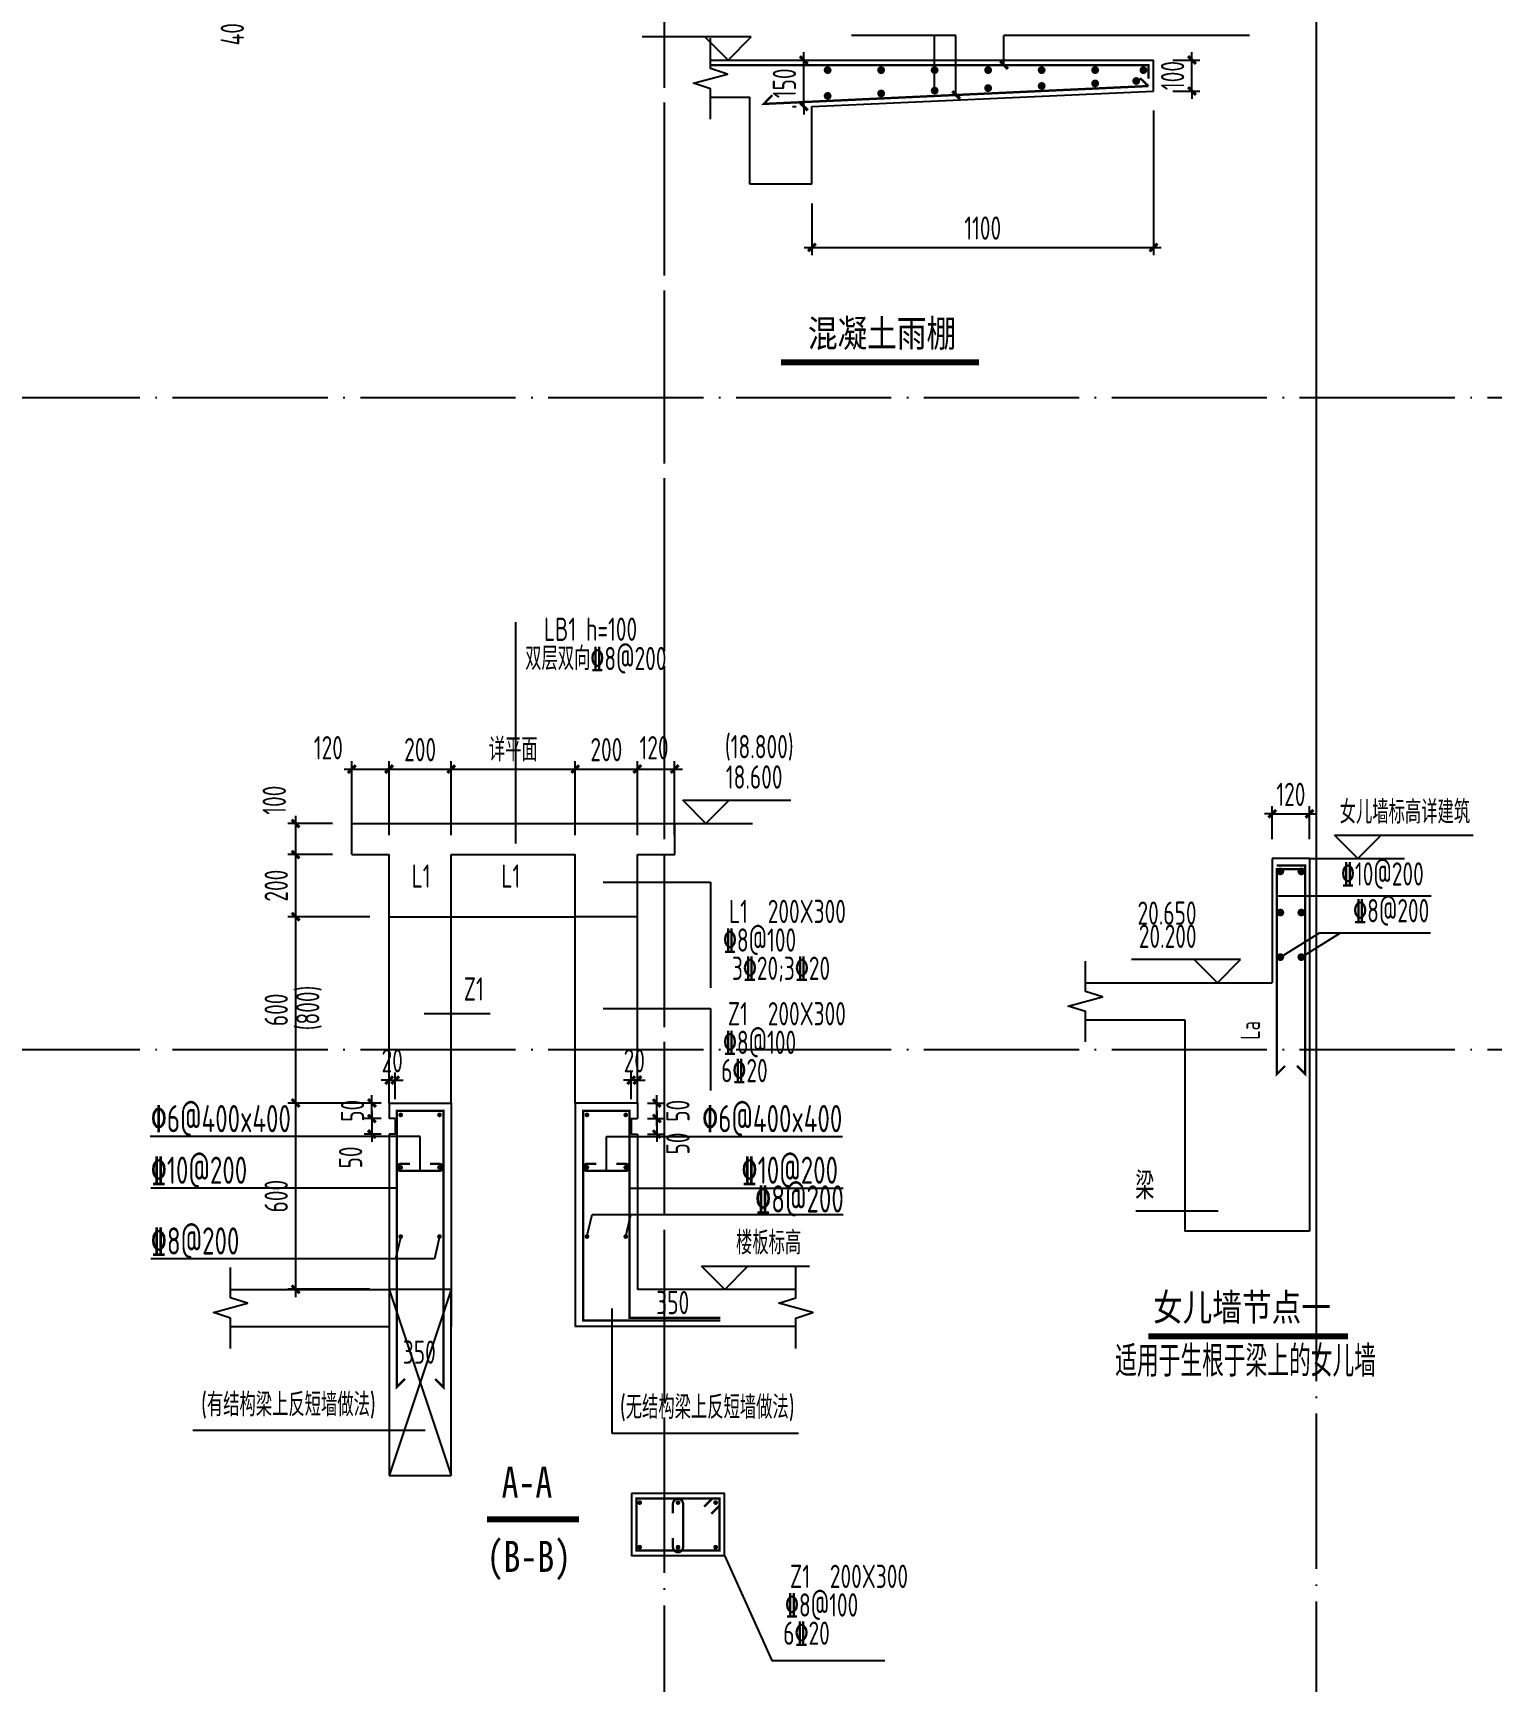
# Model space of a CAD drawing. Extents: x -765033 to 1614171, y -1073 to 729564.
# Drawn here: x 1046665 to 1065450, y 291880 to 313111 of the extents above; entities that cross this region are included whole.
import ezdxf
from ezdxf.enums import TextEntityAlignment as Align

# ---------------------------------------------------------------- set-up
doc = ezdxf.new("R2010")
doc.units = 0
doc.header["$LTSCALE"] = 1000
doc.header["$MEASUREMENT"] = 0
doc.linetypes.add('109-34 轴网$0$L1$0$$AUDIT_BAD_LTYPE1', pattern=[0])
doc.linetypes.add('DOTE', pattern=[2.42, 2, -0.2, 0.02, -0.2])
doc.layers.get('Defpoints').update_dxf_attribs({"color": 167})
for name, color, linetype in [('a-dote', 14, 'DOTE'), ('A_STR-砼柱', 51, 'Continuous'), ('DIM', 3, 'Continuous'), ('REIN', 1, 'Continuous'), ('s-dim', 3, 'Continuous'), ('s-rein', 1, 'Continuous'), ('s-text', 7, 'Continuous'), ('s-thin', 3, 'Continuous'), ('THIN', 7, 'Continuous'), ('TK', 7, 'Continuous'), ('墙柱说明', 7, 'Continuous'), ('尺寸标注-板', 3, 'Continuous'), ('楼板正筋钢筋', 1, 'Continuous'), ('楼板负筋钢筋', 1, 'Continuous'), ('砼墙', 2, 'Continuous')]:
    doc.layers.add(name, color=color, linetype=linetype)
doc.styles.add('-宋体', font='simhei.ttf', dxfattribs={"width": 0.8})
doc.styles.add('TSSD_Dimension', font='tssdeng.shx', dxfattribs={"width": 0.7, "bigfont": 'Hztxt.shx'})
doc.styles.add('TSSD_Label', font='Tssdeng.shx', dxfattribs={"width": 0.7, "bigfont": 'hztxt.shx'})
doc.styles.add('TSSD_NORM', font='tssdeng.shx', dxfattribs={"bigfont": 'hztxt.shx'})
doc.styles.add('TSSD_Rein', font='Tssdeng.shx', dxfattribs={"width": 0.7, "bigfont": 'Hztxt.shx'})
doc.dimstyles.new('TSSD_100_100', dxfattribs={"dimtxt": 300, "dimasz": 100, "dimexe": 100, "dimexo": 250, "dimgap": 100, "dimtad": 1, "dimdec": 0, "dimzin": 0, "dimdsep": 46, "dimtxsty": 'TSSD_Dimension', "dimblk": 'ARCHTICK', "dimblk1": 'ARCHTICK', "dimblk2": 'ARCHTICK', "dimcen": 0, "dimdle": 100, "dimclrt": 7, "dimadec": 0, "dimazin": 0, "dimtfac": 1, "dimtdec": 0, "dimtix": 1, "dimtmove": 2, "dimatfit": 3, "dimfxl": 1, "dimtolj": 1, "dimtzin": 0, "dimarcsym": 0})
doc.dimstyles.new('TSSD_25_100', dxfattribs={"dimtxt": 300, "dimasz": 100, "dimexe": 100, "dimexo": 250, "dimgap": 100, "dimtad": 1, "dimdec": 0, "dimlfac": 0.25, "dimzin": 0, "dimdsep": 46, "dimtxsty": 'TSSD_Dimension', "dimblk": 'ARCHTICK', "dimblk1": 'ARCHTICK', "dimblk2": 'ARCHTICK', "dimcen": 0, "dimdle": 100, "dimclrt": 7, "dimadec": 0, "dimazin": 0, "dimtfac": 1, "dimtdec": 0, "dimtix": 1, "dimtmove": 2, "dimatfit": 3, "dimfxl": 1, "dimtolj": 1, "dimtzin": 0, "dimarcsym": 0})

# ---------------------------------------------------------------- blocks, each defined once
blk = doc.blocks.new('A$C45ED3BFD')
at = {"layer": 'a-dote'}
for p, q in [((33600, 3850), (33600, 37800)), ((42000, 5200), (42000, 37800)), ((33600, -5600), (33600, 21350)), ((42000, -5550), (42000, 21400)), ((-4200, 16800), (47600, 16800)), ((-4200, 8400), (47400, 8400))]:
    blk.add_line(p, q, dxfattribs=at)
blk = doc.blocks.new('_ArchTick')
at = {"color": 0, "linetype": 'ByBlock', "const_width": 0.4}
blk.add_lwpolyline([(-0.5, -0.5), (0.5, 0.5)], dxfattribs=at)
blk = doc.blocks.new('*D1486')
at = {"layer": 'Defpoints', "color": 0, "transparency": 16777216}
for p in [(1047217, 313864), (1047217, 313464), (1048959, 313464)]:
    blk.add_point(p, dxfattribs=at)
at = {"layer": 'DIM', "color": 0, "lineweight": -2, "transparency": 16777216}
for p, q in [((1047467, 313864), (1049059, 313864)), ((1048959, 313964), (1048959, 313364)), ((1047467, 313464), (1049059, 313464))]:
    blk.add_line(p, q, dxfattribs=at)
at = {"layer": 'DIM', "color": 0, "lineweight": -2, "transparency": 16777216, "xscale": 100, "yscale": 100, "zscale": 100}
for p, rotation in [((1048959, 313864), 90.00000000000006), ((1048959, 313464), 270.0000000000001)]:
    blk.add_blockref('_ArchTick', p, dxfattribs=dict(at, rotation=rotation))
at = {"layer": 'DIM', "color": 7, "transparency": 16777216, "insert": (1049234, 313163), "char_height": 300, "attachment_point": 5, "rotation": 90, "style": 'TSSD_Dimension'}
blk.add_mtext('\\A1;400', dxfattribs=at)
blk = doc.blocks.new('*D1700')
at = {"layer": 'Defpoints', "color": 0, "transparency": 16777216}
for p in [(1051253, 303628), (1050773, 302526), (1051253, 302526)]:
    blk.add_point(p, dxfattribs=at)
at = {"layer": 's-dim', "color": 0, "lineweight": -2, "transparency": 16777216}
for p, q in [((1050673, 303628), (1051353, 303628)), ((1050773, 302776), (1050773, 303728)), ((1051253, 302776), (1051253, 303728))]:
    blk.add_line(p, q, dxfattribs=at)
at = {"layer": 's-dim', "color": 0, "lineweight": -2, "transparency": 16777216, "xscale": 100, "yscale": 100, "zscale": 100, "rotation": 180}
blk.add_blockref('_ArchTick', (1050773, 303628), dxfattribs=at)
at = {"layer": 's-dim', "color": 0, "lineweight": -2, "transparency": 16777216, "xscale": 100, "yscale": 100, "zscale": 100}
blk.add_blockref('_ArchTick', (1051253, 303628), dxfattribs=at)
at = {"layer": 's-dim', "color": 7, "transparency": 16777216, "insert": (1050471, 303903), "char_height": 300, "attachment_point": 5, "style": 'TSSD_Dimension'}
blk.add_mtext('\\A1;120', dxfattribs=at)
blk = doc.blocks.new('*D1701')
at = {"layer": 'Defpoints', "color": 0, "transparency": 16777216}
for p in [(1052053, 303628), (1051253, 302526), (1052053, 302526)]:
    blk.add_point(p, dxfattribs=at)
at = {"layer": 's-dim', "color": 0, "lineweight": -2, "transparency": 16777216}
for p, q in [((1051153, 303628), (1052153, 303628)), ((1051253, 302776), (1051253, 303728)), ((1052053, 302776), (1052053, 303728))]:
    blk.add_line(p, q, dxfattribs=at)
at = {"layer": 's-dim', "color": 0, "lineweight": -2, "transparency": 16777216, "xscale": 100, "yscale": 100, "zscale": 100, "rotation": 180}
blk.add_blockref('_ArchTick', (1051253, 303628), dxfattribs=at)
at = {"layer": 's-dim', "color": 0, "lineweight": -2, "transparency": 16777216, "xscale": 100, "yscale": 100, "zscale": 100}
blk.add_blockref('_ArchTick', (1052053, 303628), dxfattribs=at)
at = {"layer": 's-dim', "color": 7, "transparency": 16777216, "insert": (1051653, 303878), "char_height": 300, "attachment_point": 5, "style": 'TSSD_Dimension'}
blk.add_mtext('\\A1;200', dxfattribs=at)
blk = doc.blocks.new('*D1702')
at = {"layer": 'Defpoints', "color": 0, "transparency": 16777216}
for p in [(1053652, 303628), (1052053, 302526), (1053652, 302526)]:
    blk.add_point(p, dxfattribs=at)
at = {"layer": 's-dim', "color": 0, "lineweight": -2, "transparency": 16777216}
for p, q in [((1051953, 303628), (1053752, 303628)), ((1052053, 302776), (1052053, 303728)), ((1053652, 302776), (1053652, 303728))]:
    blk.add_line(p, q, dxfattribs=at)
at = {"layer": 's-dim', "color": 0, "lineweight": -2, "transparency": 16777216, "xscale": 100, "yscale": 100, "zscale": 100, "rotation": 180}
blk.add_blockref('_ArchTick', (1052053, 303628), dxfattribs=at)
at = {"layer": 's-dim', "color": 0, "lineweight": -2, "transparency": 16777216, "xscale": 100, "yscale": 100, "zscale": 100}
blk.add_blockref('_ArchTick', (1053652, 303628), dxfattribs=at)
at = {"layer": 's-dim', "color": 7, "transparency": 16777216, "insert": (1052852, 303878), "char_height": 300, "attachment_point": 5, "style": 'TSSD_Dimension'}
blk.add_mtext('\\A1;详平面', dxfattribs=at)
blk = doc.blocks.new('*D1703')
at = {"layer": 'Defpoints', "color": 0, "transparency": 16777216}
for p in [(1054452, 303628), (1053652, 302526), (1054452, 302526)]:
    blk.add_point(p, dxfattribs=at)
at = {"layer": 's-dim', "color": 0, "lineweight": -2, "transparency": 16777216}
for p, q in [((1053552, 303628), (1054552, 303628)), ((1053652, 302776), (1053652, 303728)), ((1054452, 302776), (1054452, 303728))]:
    blk.add_line(p, q, dxfattribs=at)
at = {"layer": 's-dim', "color": 0, "lineweight": -2, "transparency": 16777216, "xscale": 100, "yscale": 100, "zscale": 100, "rotation": 180}
blk.add_blockref('_ArchTick', (1053652, 303628), dxfattribs=at)
at = {"layer": 's-dim', "color": 0, "lineweight": -2, "transparency": 16777216, "xscale": 100, "yscale": 100, "zscale": 100}
blk.add_blockref('_ArchTick', (1054452, 303628), dxfattribs=at)
at = {"layer": 's-dim', "color": 7, "transparency": 16777216, "insert": (1054052, 303878), "char_height": 300, "attachment_point": 5, "style": 'TSSD_Dimension'}
blk.add_mtext('\\A1;200', dxfattribs=at)
blk = doc.blocks.new('*D1704')
at = {"layer": 'Defpoints', "color": 0, "transparency": 16777216}
for p in [(1054932, 303628), (1054452, 302526), (1054932, 302526)]:
    blk.add_point(p, dxfattribs=at)
at = {"layer": 's-dim', "color": 0, "lineweight": -2, "transparency": 16777216}
for p, q in [((1054352, 303628), (1055032, 303628)), ((1054452, 302776), (1054452, 303728)), ((1054932, 302776), (1054932, 303728))]:
    blk.add_line(p, q, dxfattribs=at)
at = {"layer": 's-dim', "color": 0, "lineweight": -2, "transparency": 16777216, "xscale": 100, "yscale": 100, "zscale": 100, "rotation": 180}
blk.add_blockref('_ArchTick', (1054452, 303628), dxfattribs=at)
at = {"layer": 's-dim', "color": 0, "lineweight": -2, "transparency": 16777216, "xscale": 100, "yscale": 100, "zscale": 100}
blk.add_blockref('_ArchTick', (1054932, 303628), dxfattribs=at)
at = {"layer": 's-dim', "color": 7, "transparency": 16777216, "insert": (1054667, 303903), "char_height": 300, "attachment_point": 5, "style": 'TSSD_Dimension'}
blk.add_mtext('\\A1;120', dxfattribs=at)
blk = doc.blocks.new('*D1705')
at = {"layer": 'Defpoints', "color": 0, "transparency": 16777216}
for p in [(1050773, 302926), (1050049, 302526), (1050773, 302526)]:
    blk.add_point(p, dxfattribs=at)
at = {"layer": 's-dim', "color": 0, "lineweight": -2, "transparency": 16777216}
for p, q in [((1050049, 303026), (1050049, 302426)), ((1050523, 302926), (1049949, 302926)), ((1050523, 302526), (1049949, 302526))]:
    blk.add_line(p, q, dxfattribs=at)
at = {"layer": 's-dim', "color": 0, "lineweight": -2, "transparency": 16777216, "xscale": 100, "yscale": 100, "zscale": 100}
for p, rotation in [((1050049, 302926), 90), ((1050049, 302526), 270)]:
    blk.add_blockref('_ArchTick', p, dxfattribs=dict(at, rotation=rotation))
at = {"layer": 's-dim', "color": 7, "transparency": 16777216, "insert": (1049774, 303227), "char_height": 300, "attachment_point": 5, "rotation": 90, "style": 'TSSD_Dimension'}
blk.add_mtext('\\A1;100', dxfattribs=at)
blk = doc.blocks.new('*D1706')
at = {"layer": 'Defpoints', "color": 0, "transparency": 16777216}
for p in [(1050773, 302526), (1050049, 301726), (1051253, 301726)]:
    blk.add_point(p, dxfattribs=at)
at = {"layer": 's-dim', "color": 0, "lineweight": -2, "transparency": 16777216}
for p, q in [((1050049, 302626), (1050049, 301626)), ((1050523, 302526), (1049949, 302526)), ((1051003, 301726), (1049949, 301726))]:
    blk.add_line(p, q, dxfattribs=at)
at = {"layer": 's-dim', "color": 0, "lineweight": -2, "transparency": 16777216, "xscale": 100, "yscale": 100, "zscale": 100}
for p, rotation in [((1050049, 302526), 90), ((1050049, 301726), 270)]:
    blk.add_blockref('_ArchTick', p, dxfattribs=dict(at, rotation=rotation))
at = {"layer": 's-dim', "color": 7, "transparency": 16777216, "insert": (1049799, 302126), "char_height": 300, "attachment_point": 5, "rotation": 90, "style": 'TSSD_Dimension'}
blk.add_mtext('\\A1;200', dxfattribs=at)
blk = doc.blocks.new('*D1707')
at = {"layer": 'Defpoints', "color": 0, "transparency": 16777216}
for p in [(1051253, 301726), (1050049, 299326), (1051253, 299326)]:
    blk.add_point(p, dxfattribs=at)
at = {"layer": 's-dim', "color": 0, "lineweight": -2, "transparency": 16777216}
for p, q in [((1051003, 301726), (1049949, 301726)), ((1050049, 301826), (1050049, 299226)), ((1051003, 299326), (1049949, 299326))]:
    blk.add_line(p, q, dxfattribs=at)
at = {"layer": 's-dim', "color": 0, "lineweight": -2, "transparency": 16777216, "xscale": 100, "yscale": 100, "zscale": 100}
for p, rotation in [((1050049, 301726), 90), ((1050049, 299326), 270)]:
    blk.add_blockref('_ArchTick', p, dxfattribs=dict(at, rotation=rotation))
at = {"layer": 's-dim', "color": 7, "transparency": 16777216, "insert": (1049799, 300526), "char_height": 300, "attachment_point": 5, "rotation": 90, "style": 'TSSD_Dimension'}
blk.add_mtext('\\A1;600', dxfattribs=at)
blk = doc.blocks.new('*D1708')
at = {"layer": 'Defpoints', "color": 0, "transparency": 16777216}
for p in [(1051253, 299326), (1050049, 296926), (1051253, 296926)]:
    blk.add_point(p, dxfattribs=at)
at = {"layer": 's-dim', "color": 0, "lineweight": -2, "transparency": 16777216}
for p, q in [((1050049, 299426), (1050049, 296826)), ((1051003, 299326), (1049949, 299326)), ((1051003, 296926), (1049949, 296926))]:
    blk.add_line(p, q, dxfattribs=at)
at = {"layer": 's-dim', "color": 0, "lineweight": -2, "transparency": 16777216, "xscale": 100, "yscale": 100, "zscale": 100}
for p, rotation in [((1050049, 299326), 90), ((1050049, 296926), 270)]:
    blk.add_blockref('_ArchTick', p, dxfattribs=dict(at, rotation=rotation))
at = {"layer": 's-dim', "color": 7, "transparency": 16777216, "insert": (1049799, 298126), "char_height": 300, "attachment_point": 5, "rotation": 90, "style": 'TSSD_Dimension'}
blk.add_mtext('\\A1;600', dxfattribs=at)
blk = doc.blocks.new('*D1709')
at = {"layer": 'Defpoints', "color": 0, "transparency": 16777216}
for p in [(1051032, 299326), (1051403, 299326), (1051403, 299126)]:
    blk.add_point(p, dxfattribs=at)
at = {"layer": 's-dim', "color": 0, "lineweight": -2, "transparency": 16777216}
for p, q in [((1051032, 299326), (1051032, 299426)), ((1051153, 299326), (1050932, 299326)), ((1051032, 299126), (1051032, 299326)), ((1051153, 299126), (1050932, 299126)), ((1051032, 299126), (1051032, 299026))]:
    blk.add_line(p, q, dxfattribs=at)
at = {"layer": 's-dim', "color": 0, "lineweight": -2, "transparency": 16777216, "xscale": 100, "yscale": 100, "zscale": 100}
for p, rotation in [((1051032, 299326), 270), ((1051032, 299126), 90)]:
    blk.add_blockref('_ArchTick', p, dxfattribs=dict(at, rotation=rotation))
at = {"layer": 's-dim', "color": 7, "transparency": 16777216, "insert": (1050782, 299226), "char_height": 300, "attachment_point": 5, "rotation": 90, "style": 'TSSD_Dimension'}
blk.add_mtext('\\A1;50', dxfattribs=at)
blk = doc.blocks.new('*D1710')
at = {"layer": 'Defpoints', "color": 0, "transparency": 16777216}
for p in [(1051403, 299126), (1051032, 298926), (1051403, 298926)]:
    blk.add_point(p, dxfattribs=at)
at = {"layer": 's-dim', "color": 0, "lineweight": -2, "transparency": 16777216}
for p, q in [((1051032, 299226), (1051032, 298826)), ((1051153, 299126), (1050932, 299126)), ((1051153, 298926), (1050932, 298926))]:
    blk.add_line(p, q, dxfattribs=at)
at = {"layer": 's-dim', "color": 0, "lineweight": -2, "transparency": 16777216, "xscale": 100, "yscale": 100, "zscale": 100}
for p, rotation in [((1051032, 299126), 90), ((1051032, 298926), 270)]:
    blk.add_blockref('_ArchTick', p, dxfattribs=dict(at, rotation=rotation))
at = {"layer": 's-dim', "color": 7, "transparency": 16777216, "insert": (1050757, 298625), "char_height": 300, "attachment_point": 5, "rotation": 90, "style": 'TSSD_Dimension'}
blk.add_mtext('\\A1;50', dxfattribs=at)
blk = doc.blocks.new('*D1711')
at = {"layer": 'Defpoints', "color": 0, "transparency": 16777216}
for p in [(1051333, 299621), (1051253, 299126), (1051333, 299126)]:
    blk.add_point(p, dxfattribs=at)
at = {"layer": 's-dim', "color": 0, "lineweight": -2, "transparency": 16777216}
for p, q in [((1051253, 299621), (1051153, 299621)), ((1051253, 299376), (1051253, 299721)), ((1051253, 299621), (1051333, 299621)), ((1051333, 299376), (1051333, 299721)), ((1051333, 299621), (1051433, 299621))]:
    blk.add_line(p, q, dxfattribs=at)
at = {"layer": 's-dim', "color": 0, "lineweight": -2, "transparency": 16777216, "xscale": 100, "yscale": 100, "zscale": 100}
blk.add_blockref('_ArchTick', (1051253, 299621), dxfattribs=at)
at = {"layer": 's-dim', "color": 0, "lineweight": -2, "transparency": 16777216, "xscale": 100, "yscale": 100, "zscale": 100, "rotation": 180}
blk.add_blockref('_ArchTick', (1051333, 299621), dxfattribs=at)
at = {"layer": 's-dim', "color": 7, "transparency": 16777216, "insert": (1051293, 299871), "char_height": 300, "attachment_point": 5, "style": 'TSSD_Dimension'}
blk.add_mtext('\\A1;20', dxfattribs=at)
blk = doc.blocks.new('*D1712')
at = {"layer": 'Defpoints', "color": 0, "transparency": 16777216}
for p in [(1054332, 299326), (1054702, 299326), (1054332, 299126)]:
    blk.add_point(p, dxfattribs=at)
at = {"layer": 's-dim', "color": 0, "lineweight": -2, "transparency": 16777216}
for p, q in [((1054702, 299026), (1054702, 299426)), ((1054582, 299326), (1054802, 299326)), ((1054582, 299126), (1054802, 299126))]:
    blk.add_line(p, q, dxfattribs=at)
at = {"layer": 's-dim', "color": 0, "lineweight": -2, "transparency": 16777216, "xscale": 100, "yscale": 100, "zscale": 100}
for p, rotation in [((1054702, 299326), 90), ((1054702, 299126), 270)]:
    blk.add_blockref('_ArchTick', p, dxfattribs=dict(at, rotation=rotation))
at = {"layer": 's-dim', "color": 7, "transparency": 16777216, "insert": (1054974, 299226), "char_height": 300, "attachment_point": 5, "rotation": 90, "style": 'TSSD_Dimension'}
blk.add_mtext('\\A1;50', dxfattribs=at)
blk = doc.blocks.new('*D1713')
at = {"layer": 'Defpoints', "color": 0, "transparency": 16777216}
for p in [(1054332, 299126), (1054332, 298926), (1054702, 298926)]:
    blk.add_point(p, dxfattribs=at)
at = {"layer": 's-dim', "color": 0, "lineweight": -2, "transparency": 16777216}
for p, q in [((1054702, 299226), (1054702, 298826)), ((1054582, 299126), (1054802, 299126)), ((1054582, 298926), (1054802, 298926))]:
    blk.add_line(p, q, dxfattribs=at)
at = {"layer": 's-dim', "color": 0, "lineweight": -2, "transparency": 16777216, "xscale": 100, "yscale": 100, "zscale": 100}
for p, rotation in [((1054702, 299126), 90), ((1054702, 298926), 270)]:
    blk.add_blockref('_ArchTick', p, dxfattribs=dict(at, rotation=rotation))
at = {"layer": 's-dim', "color": 7, "transparency": 16777216, "insert": (1054974, 298804), "char_height": 300, "attachment_point": 5, "rotation": 90, "style": 'TSSD_Dimension'}
blk.add_mtext('\\A1;50', dxfattribs=at)
blk = doc.blocks.new('*D1714')
at = {"layer": 'Defpoints', "color": 0, "transparency": 16777216}
for p in [(1054372, 299621), (1054372, 299126), (1054452, 299126)]:
    blk.add_point(p, dxfattribs=at)
at = {"layer": 's-dim', "color": 0, "lineweight": -2, "transparency": 16777216}
for p, q in [((1054372, 299621), (1054272, 299621)), ((1054372, 299376), (1054372, 299721)), ((1054452, 299621), (1054372, 299621)), ((1054452, 299376), (1054452, 299721)), ((1054452, 299621), (1054552, 299621))]:
    blk.add_line(p, q, dxfattribs=at)
at = {"layer": 's-dim', "color": 0, "lineweight": -2, "transparency": 16777216, "xscale": 100, "yscale": 100, "zscale": 100}
blk.add_blockref('_ArchTick', (1054372, 299621), dxfattribs=at)
at = {"layer": 's-dim', "color": 0, "lineweight": -2, "transparency": 16777216, "xscale": 100, "yscale": 100, "zscale": 100, "rotation": 180}
blk.add_blockref('_ArchTick', (1054452, 299621), dxfattribs=at)
at = {"layer": 's-dim', "color": 7, "transparency": 16777216, "insert": (1054412, 299871), "char_height": 300, "attachment_point": 5, "style": 'TSSD_Dimension'}
blk.add_mtext('\\A1;20', dxfattribs=at)
blk = doc.blocks.new('*D1969')
at = {"layer": 'Defpoints', "color": 0, "transparency": 16777216}
for p in [(3107, 6770), (2627, 6192), (3107, 6192)]:
    blk.add_point(p, dxfattribs=at)
at = {"layer": 's-dim', "color": 0, "lineweight": -2, "transparency": 16777216}
for p, q in [((2627, 6442), (2627, 6870)), ((3107, 6442), (3107, 6870)), ((2627, 6770), (2527, 6770)), ((2627, 6770), (3107, 6770)), ((3107, 6770), (3207, 6770))]:
    blk.add_line(p, q, dxfattribs=at)
at = {"layer": 's-dim', "color": 0, "lineweight": -2, "transparency": 16777216, "xscale": 100, "yscale": 100, "zscale": 100}
blk.add_blockref('_ArchTick', (2627, 6770), dxfattribs=at)
at = {"layer": 's-dim', "color": 0, "lineweight": -2, "transparency": 16777216, "xscale": 100, "yscale": 100, "zscale": 100, "rotation": 180}
blk.add_blockref('_ArchTick', (3107, 6770), dxfattribs=at)
at = {"layer": 's-dim', "color": 7, "transparency": 16777216, "insert": (2867, 7020), "char_height": 300, "attachment_point": 5, "style": 'TSSD_Dimension'}
blk.add_mtext('\\A1;120', dxfattribs=at)
blk = doc.blocks.new('*D1966')
at = {"layer": 'Defpoints', "color": 0, "transparency": 16777216}
for p in [(1061101, 312362), (1056701, 311162), (1061101, 310347)]:
    blk.add_point(p, dxfattribs=at)
at = {"layer": 's-dim', "color": 0, "lineweight": -2, "transparency": 16777216}
for p, q in [((1061101, 312112), (1061101, 310247)), ((1056701, 310912), (1056701, 310247)), ((1056601, 310347), (1061201, 310347))]:
    blk.add_line(p, q, dxfattribs=at)
at = {"layer": 's-dim', "color": 0, "lineweight": -2, "transparency": 16777216, "xscale": 100, "yscale": 100, "zscale": 100, "rotation": 180}
blk.add_blockref('_ArchTick', (1056701, 310347), dxfattribs=at)
at = {"layer": 's-dim', "color": 0, "lineweight": -2, "transparency": 16777216, "xscale": 100, "yscale": 100, "zscale": 100}
blk.add_blockref('_ArchTick', (1061101, 310347), dxfattribs=at)
at = {"layer": 's-dim', "color": 7, "transparency": 16777216, "insert": (1058901, 310597), "char_height": 300, "attachment_point": 5, "style": 'TSSD_Dimension'}
blk.add_mtext('\\A1;1100', dxfattribs=at)
blk = doc.blocks.new('*D1967')
at = {"layer": 'Defpoints', "color": 0, "transparency": 16777216}
for p in [(1061101, 312762), (1061597, 312762), (1061101, 312362)]:
    blk.add_point(p, dxfattribs=at)
at = {"layer": 's-dim', "color": 0, "lineweight": -2, "transparency": 16777216}
for p, q in [((1061351, 312762), (1061697, 312762)), ((1061597, 312762), (1061597, 312862)), ((1061597, 312362), (1061597, 312762)), ((1061351, 312362), (1061697, 312362)), ((1061597, 312362), (1061597, 312262))]:
    blk.add_line(p, q, dxfattribs=at)
at = {"layer": 's-dim', "color": 0, "lineweight": -2, "transparency": 16777216, "xscale": 100, "yscale": 100, "zscale": 100}
for p, rotation in [((1061597, 312762), 270), ((1061597, 312362), 90)]:
    blk.add_blockref('_ArchTick', p, dxfattribs=dict(at, rotation=rotation))
at = {"layer": 's-dim', "color": 7, "transparency": 16777216, "insert": (1061347, 312562), "char_height": 300, "attachment_point": 5, "rotation": 90, "style": 'TSSD_Dimension'}
blk.add_mtext('\\A1;100', dxfattribs=at)
blk = doc.blocks.new('*D1968')
at = {"layer": 'Defpoints', "color": 0, "transparency": 16777216}
for p in [(1056596, 312762), (1056701, 312762), (1056701, 312162)]:
    blk.add_point(p, dxfattribs=at)
at = {"layer": 'DIM', "color": 0, "lineweight": -2, "transparency": 16777216}
for p, q in [((1056451, 312762), (1056496, 312762)), ((1056596, 312762), (1056596, 312862)), ((1056596, 312162), (1056596, 312762)), ((1056451, 312162), (1056496, 312162)), ((1056596, 312162), (1056596, 312062))]:
    blk.add_line(p, q, dxfattribs=at)
at = {"layer": 'DIM', "color": 0, "lineweight": -2, "transparency": 16777216, "xscale": 100, "yscale": 100, "zscale": 100}
for p, rotation in [((1056596, 312762), 270), ((1056596, 312162), 90)]:
    blk.add_blockref('_ArchTick', p, dxfattribs=dict(at, rotation=rotation))
at = {"layer": 'DIM', "color": 7, "transparency": 16777216, "insert": (1056346, 312462), "char_height": 300, "attachment_point": 5, "rotation": 90, "style": 'TSSD_Dimension'}
blk.add_mtext('\\A1;150', dxfattribs=at)
blk = doc.blocks.new('A$C7F945924')
at = {"layer": 's-dim'}
for p, q in [((2731.4, 4923.7), (3236.2, 5238)), ((3002.1, 4923.7), (3506.9, 5238))]:
    blk.add_line(p, q, dxfattribs=at)
at = {"layer": 's-rein', "const_width": 50}
for points in [[(2706.4, 6027.9, 1), (2756.4, 6027.9, 1)], [(3027.1, 6027.9, -1), (2977.1, 6027.9, -1)], [(2706.4, 5497.6, 1), (2756.4, 5497.6, 1)], [(3027.1, 5497.6, -1), (2977.1, 5497.6, -1)], [(2706.4, 4923.7, 1), (2756.4, 4923.7, 1)], [(3027.1, 4923.7, -1), (2977.1, 4923.7, -1)]]:
    blk.add_lwpolyline(points, format="xyb", close=True, dxfattribs=at)
at = {"layer": 's-text'}
for p, q in [((2685.9, 5711.6), (4676.4, 5711.6)), ((3236.2, 5238), (4666.6, 5238))]:
    blk.add_line(p, q, dxfattribs=at)
at = {"layer": 's-thin'}
for p, q in [((3731, 6192.4), (3431, 6492.4)), ((3431, 6492.4), (4031, 6492.4)), ((3731, 6192.4), (4031, 6492.4)), ((4031, 6492.4), (5217.5, 6492.4)), ((3106.8, 6192.4), (4331, 6192.4)), ((1620.3, 4892.4), (812.6, 4892.4)), ((2220.3, 4892.4), (1620.3, 4892.4)), ((1920.3, 4592.4), (1620.3, 4892.4)), ((1920.3, 4592.4), (2220.3, 4892.4))]:
    blk.add_line(p, q, dxfattribs=at)
blk.add_lwpolyline([(220, 3832.4), (220, 4222.4), (0, 4292.4), (440, 4412.4), (220, 4482.4), (220, 4872.4)], dxfattribs=at)
at = {"layer": '墙柱说明', "ltscale": 1000, "const_width": 75}
blk.add_lwpolyline([(1030.7, 37.5), (3602.4, 37.5)], dxfattribs=at)
at = {"layer": '尺寸标注-板', "color": 0}
blk.add_line((1931.7, 1650.2), (871.9, 1650.2), dxfattribs=at)
at = {"layer": '楼板正筋钢筋', "const_width": 30}
for points in [[(2685.9, 6102.4), (3052.1, 6102.4), (3052.1, 4202.4), (3052.1, 3415.1), (2946, 3521.2)], [(3014.7, 6056.4), (2685.9, 6056.4), (2685.9, 3415.1), (2792, 3521.2)]]:
    blk.add_lwpolyline(points, dxfattribs=at)
at = {"layer": '砼墙'}
for p, q in [((2626.8, 6192.4), (2626.8, 4592.4)), ((3106.8, 6192.4), (2626.8, 6192.4)), ((3106.8, 6192.4), (3106.8, 1392.4)), ((1506.8, 4112.4), (220, 4112.4))]:
    blk.add_line(p, q, dxfattribs=at)
for points in [[(220, 4592.4), (2626.8, 4592.4)], [(3106.8, 1392.4), (3106.8, 1392.4), (1506.8, 1392.4), (1506.8, 4112.4)]]:
    blk.add_lwpolyline(points, dxfattribs=at)
at = {"layer": 's-text', "style": 'TSSD_NORM', "width": 0.7}
blk.add_text('适用于生根于梁上的女儿墙', height=400, dxfattribs=at).set_placement((2283.5, -82.5), align=Align.TOP_CENTER)
at = {"layer": 's-thin', "style": 'TSSD_Label', "width": 0.7}
for s, height, p in [('女儿墙标高详建筑', 300, (5176.2, 6552.4)), ('%%13210@200', 300, (4579.1, 5755.4)), ('20.650', 300, (1652.6, 5250.3)), ('%%1328@200', 300, (4650.1, 5281.9)), ('20.200', 300, (1652.6, 4952.4)), ('梁', 350, (1107.9, 1698.5))]:
    blk.add_text(s, height=height, dxfattribs=at).set_placement(p, align=Align.BOTTOM_RIGHT)
blk.add_text('La', height=250, rotation=90, dxfattribs=at).set_placement((2544.1, 4098.3), align=Align.BOTTOM_RIGHT)
at = {"layer": '墙柱说明', "style": '-宋体', "width": 0.8}
blk.add_text('女儿墙节点一', height=350, dxfattribs=at).set_placement((1091.8, 237.2))
at = {"layer": 's-dim'}
dim = blk.add_linear_dim(base=(3106.8, 6769.6), p1=(2626.8, 6192.4), p2=(3106.8, 6192.4), dimstyle='TSSD_25_100', dxfattribs=at)
dim.commit()
dim.dimension.update_dxf_attribs({"geometry": '*D1969', "text_midpoint": (2866.8, 7019.6)})

msp = doc.modelspace()

# ---------------------------------------------------------------- linework, layer by layer
at = {"layer": 'A_STR-砼柱'}
for p, q in [((1055394.4, 312761.8), (1061100.8, 312761.8)), ((1061100.8, 312361.8), (1061100.8, 312761.8)), ((1056700.8, 312161.8), (1061100.8, 312361.8)), ((1055394.4, 312281.8), (1055900.8, 312281.8)), ((1055900.8, 311161.8), (1055900.8, 312281.8)), ((1056700.8, 311161.8), (1056700.8, 312161.8)), ((1056700.8, 311161.8), (1055900.8, 311161.8)), ((1050772.5, 302925.6), (1054932.3, 302925.6)), ((1050772.5, 302525.6), (1050772.5, 302925.6)), ((1054932.3, 302525.6), (1054932.3, 302925.6)), ((1050772.5, 302525.6), (1051252.5, 302525.6)), ((1051252.5, 301725.6), (1051252.5, 302525.6)), ((1052052.5, 302525.6), (1053652.3, 302525.6)), ((1052052.5, 301725.6), (1052052.5, 302525.6)), ((1053652.3, 301725.6), (1053652.3, 302525.6)), ((1054452.3, 302525.6), (1054932.3, 302525.6)), ((1054452.3, 301725.6), (1054452.3, 302525.6)), ((1051252.5, 301725.6), (1052052.5, 301725.6)), ((1054452.3, 301725.6), (1053652.3, 301725.6)), ((1051252.5, 299325.6), (1051252.5, 299125.6)), ((1051252.5, 299325.6), (1052052.5, 299325.6)), ((1052052.5, 299325.6), (1052052.5, 296445.6)), ((1053652.3, 299325.6), (1053652.3, 296445.6)), ((1054452.3, 299325.6), (1053652.3, 299325.6)), ((1054452.3, 299325.6), (1054452.3, 299125.6)), ((1051332.5, 299125.6), (1051252.5, 299125.6)), ((1051332.5, 299125.6), (1051332.5, 298925.6)), ((1054372.3, 299125.6), (1054452.3, 299125.6)), ((1054372.3, 299125.6), (1054372.3, 298925.6)), ((1051252.5, 298925.6), (1051252.5, 296925.6)), ((1051332.5, 298925.6), (1051252.5, 298925.6)), ((1054372.3, 298925.6), (1054452.3, 298925.6)), ((1054452.3, 298925.6), (1054452.3, 296925.6)), ((1049211.2, 296925.6), (1051252.5, 296925.6)), ((1056493.6, 296925.6), (1054452.3, 296925.6)), ((1049211.2, 296445.6), (1051252.5, 296445.6)), ((1056493.6, 296445.6), (1053652.3, 296445.6))]:
    msp.add_line(p, q, dxfattribs=at)
msp.add_lwpolyline([(1054374, 294296.3), (1054374, 293496.3), (1055574, 293496.3), (1055574, 294296.3), (1054374, 294296.3)], dxfattribs=at)
at = {"layer": 'REIN', "const_width": 30}
msp.add_lwpolyline([(1061035.8, 312521.8), (1061035.8, 312696.8), (1055394.4, 312696.8)], dxfattribs=at)
at = {"layer": 'REIN', "const_width": 50}
for points in [[(1056878, 312631.8, 1), (1056928, 312631.8, 1)], [(1057567.2, 312631.8, 1), (1057617.2, 312631.8, 1)], [(1058256.5, 312631.8, 1), (1058306.5, 312631.8, 1)], [(1058995.8, 312631.8, -1), (1058945.8, 312631.8, -1)], [(1059685.1, 312631.8, -1), (1059635.1, 312631.8, -1)], [(1060324.3, 312631.8, 1), (1060374.3, 312631.8, 1)], [(1060853.5, 312491.8, 1), (1060903.5, 312491.8, 1)], [(1060945.8, 312631.8, 1), (1060995.8, 312631.8, 1)], [(1056878, 312299.8, 1), (1056928, 312299.8, 1)], [(1057567.2, 312331.7, 1), (1057617.2, 312331.7, 1)], [(1058256.5, 312367.8, 1), (1058306.5, 312367.8, 1)], [(1058945.8, 312400.8, 1), (1058995.8, 312400.8, 1)], [(1059635.1, 312427.7, 1), (1059685.1, 312427.7, 1)], [(1060374.3, 312460.7, -1), (1060324.3, 312460.7, -1)]]:
    msp.add_lwpolyline(points, format="xyb", close=True, dxfattribs=at)
at = {"layer": 'REIN'}
for points in [[(1061035.8, 312426.8, 30, 30, 0), (1060926.5, 312529.6, 0, 0, 0)], [(1061035.8, 312426.8, 30, 30, 0), (1056080.6, 312196.6, 30, 30, 0), (1056190.4, 312309.8, 0, 0, 0)]]:
    msp.add_lwpolyline(points, format="xyseb", dxfattribs=at)
at = {"layer": 's-rein', "const_width": 30}
for points in [[(1051387.8, 299173.1, 1), (1051417.8, 299173.1, 1)], [(1051917.3, 299173.1, -1), (1051887.3, 299173.1, -1)], [(1053787.5, 299173.1, 1), (1053817.5, 299173.1, 1)], [(1054317.1, 299173.1, -1), (1054287.1, 299173.1, -1)], [(1051387.8, 298497, 1), (1051417.8, 298497, 1)], [(1051917.3, 298497, -1), (1051887.3, 298497, -1)], [(1053787.5, 298497, 1), (1053817.5, 298497, 1)], [(1054317.1, 298497, -1), (1054287.1, 298497, -1)], [(1051387.8, 297605.7, 1), (1051417.8, 297605.7, 1)], [(1051917.3, 297605.7, -1), (1051887.3, 297605.7, -1)], [(1053787.5, 297605.7, 1), (1053817.5, 297605.7, 1)], [(1054317.1, 297605.7, -1), (1054287.1, 297605.7, -1)], [(1054467.1, 294178.3, 1), (1054497.1, 294178.3, 1)], [(1054960.2, 294178.3, 1), (1054990.2, 294178.3, 1)], [(1055445.2, 294178.3, 1), (1055475.2, 294178.3, 1)], [(1054467.1, 293604.6, 1), (1054497.1, 293604.6, 1)], [(1054960.2, 293604.6, 1), (1054990.2, 293604.6, 1)], [(1055445.2, 293604.6, 1), (1055475.2, 293604.6, 1)]]:
    msp.add_lwpolyline(points, format="xyb", close=True, dxfattribs=at)
for points in [[(1051522.8, 298542), (1051402.8, 298542, 1), (1051402.8, 298452), (1051902.3, 298452, 1), (1051902.3, 298542), (1051782.3, 298542)], [(1053922.5, 298542), (1053802.5, 298542, 1), (1053802.5, 298452), (1054302.1, 298452, 1), (1054302.1, 298542), (1054182.1, 298542)], [(1054910.2, 293724.6), (1054910.2, 293604.6, 1), (1055040.2, 293604.6), (1055040.2, 294162.2, 1), (1054910.2, 294162.2), (1054910.2, 294042.2)]]:
    msp.add_lwpolyline(points, format="xyb", dxfattribs=at)
msp.add_lwpolyline([(1055509, 294231.3), (1054439, 294231.3), (1054439, 293561.3), (1055509, 293561.3)], close=True, dxfattribs=at)
for points in [[(1055313.2, 294127.4), (1055417.2, 294231.3)], [(1055509, 294139.4), (1055405.1, 294035.4)]]:
    msp.add_lwpolyline(points, dxfattribs=at)
at = {"layer": 's-thin'}
for p, q in [((1055319.9, 313061.8), (1054512.2, 313061.8)), ((1055919.9, 313061.8), (1055319.9, 313061.8)), ((1055619.9, 312761.8), (1055319.9, 313061.8)), ((1055619.9, 312761.8), (1055919.9, 313061.8)), ((1055335.7, 302925.6), (1055035.7, 303225.6)), ((1055035.7, 303225.6), (1055635.7, 303225.6)), ((1055335.7, 302925.6), (1055635.7, 303225.6)), ((1055635.7, 303225.6), (1056428.1, 303225.6)), ((1054932.3, 302925.6), (1055935.7, 302925.6)), ((1055576.8, 296925.6), (1055276.8, 297225.6)), ((1055276.8, 297225.6), (1055876.8, 297225.6)), ((1055576.8, 296925.6), (1055876.8, 297225.6)), ((1055876.8, 297225.6), (1056669.2, 297225.6))]:
    msp.add_line(p, q, dxfattribs=at)
for points in [[(1049211.2, 296165.6), (1049211.2, 296555.6), (1048991.2, 296625.6), (1049431.2, 296745.6), (1049211.2, 296815.6), (1049211.2, 297205.6)], [(1056493.6, 296165.6), (1056493.6, 296555.6), (1056713.6, 296625.6), (1056273.6, 296745.6), (1056493.6, 296815.6), (1056493.6, 297205.6)]]:
    msp.add_lwpolyline(points, dxfattribs=at)
at = {"layer": 'THIN'}
msp.add_lwpolyline([(1055394.4, 312001.8), (1055394.4, 312391.8), (1055174.4, 312461.8), (1055614.4, 312581.8), (1055394.4, 312651.8), (1055394.4, 313041.8)], dxfattribs=at)
at = {"layer": '墙柱说明', "ltscale": 1000, "const_width": 75}
for points in [[(1056303.7, 308866.7), (1058853.6, 308866.7)], [(1052515.4, 293963.4), (1053698.2, 293963.4)]]:
    msp.add_lwpolyline(points, dxfattribs=at)
at = {"layer": '尺寸标注-板'}
for p, q in [((1058553.1, 313078.7), (1057211.4, 313078.7)), ((1058281.5, 312367.8), (1058281.5, 313078.7)), ((1058553.1, 312311.5), (1058553.1, 313078.7)), ((1059171.5, 312696.8), (1059171.5, 313078.7)), ((1062336.6, 313078.7), (1059171.5, 313078.7)), ((1052885.9, 302670.6), (1052885.9, 305522.4)), ((1054011.7, 302170.7), (1055393.8, 302170.7)), ((1055393.8, 302170.7), (1055393.8, 300808.1)), ((1051252.5, 299325.6), (1051252.5, 301725.6)), ((1052052.5, 299325.6), (1052052.5, 301725.6)), ((1052052.5, 301725.6), (1053652.3, 301725.6)), ((1053652.3, 299325.6), (1053652.3, 301725.6)), ((1054452.3, 299325.6), (1054452.3, 301725.6)), ((1051705.8, 300479.4), (1052554.6, 300479.4)), ((1054011.7, 300544.6), (1055393.8, 300544.6)), ((1055393.8, 300544.6), (1055393.8, 299488.5)), ((1051652.5, 298894.6), (1048174.5, 298894.6)), ((1051652.5, 298452), (1051652.5, 298894.6)), ((1054052.3, 298452), (1054052.3, 298894.6)), ((1054052.3, 298894.6), (1057093.5, 298894.6)), ((1051352.5, 298229.8), (1048182, 298229.8)), ((1054352.3, 298229.8), (1057102.7, 298229.8)), ((1053802.5, 297603.9), (1053868.5, 297890.8)), ((1053868.5, 297890.8), (1057102.1, 297890.8)), ((1054302.1, 297604.8), (1054368.1, 297891.7)), ((1051402.7, 297604.8), (1051336.7, 297317.9)), ((1051902.3, 297605.7), (1051836.3, 297318.8)), ((1051836.3, 297318.8), (1048182.6, 297318.8)), ((1051252.5, 296925.6), (1051252.5, 294525.6)), ((1052052.5, 296925.6), (1051252.5, 296925.6)), ((1052052.5, 296925.6), (1051252.5, 294525.6)), ((1051252.5, 296925.6), (1052052.5, 294525.6)), ((1052052.5, 294525.6), (1052052.5, 296925.6)), ((1054120.9, 296677.1), (1054120.9, 295072.1)), ((1051720, 295106.3), (1048724.6, 295106.3)), ((1054120.9, 295072.1), (1056525.7, 295072.1)), ((1051252.5, 294525.6), (1052052.5, 294525.6))]:
    msp.add_line(p, q, dxfattribs=at)
msp.add_lwpolyline([(1055574, 293496.3), (1056184.8, 292145.6), (1057640.4, 292145.6)], dxfattribs=at)
at = {"layer": '楼板负筋钢筋', "const_width": 30}
for points in [[(1051458.6, 295772.5), (1051352.5, 295666.5), (1051352.5, 299225.6), (1051952.5, 299225.6), (1051952.5, 295666.5), (1051846.5, 295772.5)], [(1055521.6, 296522.8), (1053752.3, 296522.8), (1053752.3, 299225.6), (1054352.3, 299225.6), (1054352.3, 296560.4), (1055521.6, 296560.4)]]:
    msp.add_lwpolyline(points, dxfattribs=at)

# ---------------------------------------------------------------- block references
at = {"layer": 'DIM', "xscale": 100, "yscale": 100, "zscale": 100, "rotation": 270}
for p in [(1059176.6, 312697.1), (1058558.2, 312311.7)]:
    msp.add_blockref('_ArchTick', p, dxfattribs=at)
at = {"layer": 's-dim', "linetype": '109-34 轴网$0$L1$0$$AUDIT_BAD_LTYPE1'}
msp.add_blockref('A$C45ED3BFD', (1021203, 291614.3), dxfattribs=at)
at = {"layer": 's-dim'}
msp.add_blockref('A$C7F945924', (1060003.6, 296282.1), dxfattribs=at)

# ---------------------------------------------------------------- texts
at = {"layer": 'TK', "style": 'TSSD_Rein', "width": 0.7}
for s, p in [('%%1306@400x400', (1048180.8, 298950)), ('%%1306@400x400', (1055284.3, 298950)), ('%%13210@200', (1048180.8, 298285.2)), ('%%13210@200', (1055792.2, 298285.2)), ('%%1328@200', (1055967.2, 297915.5)), ('%%1328@200', (1048180.8, 297374.2))]:
    msp.add_text(s, height=350, rotation=360, dxfattribs=at).set_placement(p)
at = {"layer": '墙柱说明', "style": '-宋体', "width": 0.8}
msp.add_text('混凝土雨棚', height=350, dxfattribs=at).set_placement((1056648.8, 309066.4))
at = {"layer": '墙柱说明', "style": 'TSSD_Rein', "width": 0.7}
for s, rotation, p in [('LB1 h=100 ', 360, (1054576.2, 305189.4)), (' 双层双向%%1328@200', 360, (1054826.7, 304812.3)), ('(18.800)', 360, (1056465, 303676.6)), ('18.600', 360, (1056321.6, 303285.6)), ('L1', 360, (1051787.6, 302009.6)), ('L1', 360, (1052944, 302009.6)), ('L1  200X300', 360, (1057138.7, 301554)), ('%%1328@100', 360, (1056497.5, 301185.4)), ('3%%13220;3%%13220', 360, (1056935, 300821.9)), ('Z1', 360, (1052473.8, 300554.6)), ('(800)', 90, (1050445.2, 300838)), ('Z1  200X300', 360, (1057138.7, 300236.4)), ('%%1328@100', 360, (1056497.5, 299867.7)), ('6%%13220', 360, (1056130.4, 299504.2)), ('楼板标高', 360, (1056562.7, 297285.6)), ('(有结构梁上反短墙做法)', 360, (1051080.7, 295200.8)), ('(无结构梁上反短墙做法)', 360, (1056476.9, 295166.7)), ('Z1  200X300', 360, (1057938.9, 292988.6)), ('%%1328@100', 360, (1057297.6, 292620)), ('6%%13220', 360, (1056930.6, 292256.5))]:
    msp.add_text(s, height=300, rotation=rotation, dxfattribs=at).set_placement(p, align=Align.BOTTOM_RIGHT)
at = {"layer": '墙柱说明'}
for s, height, style, width, p in [('350', 300, 'TSSD_Rein', 0.7, (1054695.7, 296605.6)), ('350', 300, 'TSSD_Rein', 0.7, (1051430.2, 295966.5)), ('A-A', 400, '-宋体', 0.8, (1052702.8, 294243.3)), ('(B-B)', 400, '-宋体', 0.8, (1052510, 293286))]:
    msp.add_text(s, height=height, rotation=360, dxfattribs=dict(at, style=style, width=width)).set_placement(p)

# ---------------------------------------------------------------- dimensions: what is measured, and where the dimension line sits
at = {"layer": 'DIM'}
dim = msp.add_linear_dim(base=(1048959.5, 313464), p1=(1047217.4, 313864), p2=(1047217.4, 313464), angle=270, dimstyle='TSSD_100_100', override={"dimtxt": 300, "dimclrd": 0, "dimclre": 0, "dimclrt": 7}, dxfattribs=at)
dim.commit()
dim.dimension.update_dxf_attribs({"geometry": '*D1486', "text_midpoint": (1049234.5, 313162.9), "dimtype": 160})
dim = msp.add_linear_dim(base=(1056596, 312761.8), p1=(1056700.8, 312161.8), p2=(1056700.8, 312761.8), angle=90, dimstyle='TSSD_25_100', dxfattribs=at)
dim.commit()
dim.dimension.update_dxf_attribs({"geometry": '*D1968', "text_midpoint": (1056346, 312461.8)})
at = {"layer": 's-dim'}
dim = msp.add_linear_dim(base=(1061596.7, 312761.8), p1=(1061100.8, 312361.8), p2=(1061100.8, 312761.8), angle=90, dimstyle='TSSD_25_100', dxfattribs=at)
dim.commit()
dim.dimension.update_dxf_attribs({"geometry": '*D1967', "text_midpoint": (1061346.7, 312561.8)})
for base, p1, p2, text, picture, middle in [((1061100.8, 310346.6), (1056700.8, 311161.8), (1061100.8, 312361.8), '1100', '*D1966', (1058900.8, 310596.6)), ((1053652.3, 303627.6), (1052052.5, 302525.6), (1053652.3, 302525.6), '详平面', '*D1702', (1052852.4, 303877.6))]:
    dim = msp.add_linear_dim(base=base, p1=p1, p2=p2, text=text, dimstyle='TSSD_25_100', override={"dimclrd": 0, "dimclre": 0, "dimclrt": 7}, dxfattribs=at)
    dim.commit()
    dim.dimension.update_dxf_attribs({"geometry": picture, "text_midpoint": middle})
for base, p1, p2, picture, middle in [((1051252.5, 303627.6), (1050772.5, 302525.6), (1051252.5, 302525.6), '*D1700', (1050471.5, 303902.6)), ((1054932.3, 303627.6), (1054452.3, 302525.6), (1054932.3, 302525.6), '*D1704', (1054666.8, 303902.6))]:
    dim = msp.add_linear_dim(base=base, p1=p1, p2=p2, dimstyle='TSSD_25_100', override={"dimclrd": 0, "dimclre": 0, "dimclrt": 7}, dxfattribs=at)
    dim.commit()
    dim.dimension.update_dxf_attribs({"geometry": picture, "text_midpoint": middle, "dimtype": 160})
for base, p1, p2, picture, middle in [((1052052.5, 303627.6), (1051252.5, 302525.6), (1052052.5, 302525.6), '*D1701', (1051652.5, 303877.6)), ((1054452.3, 303627.6), (1053652.3, 302525.6), (1054452.3, 302525.6), '*D1703', (1054052.3, 303877.6)), ((1051332.5, 299620.6), (1051252.5, 299125.6), (1051332.5, 299125.6), '*D1711', (1051292.5, 299870.6))]:
    dim = msp.add_linear_dim(base=base, p1=p1, p2=p2, dimstyle='TSSD_25_100', override={"dimclrd": 0, "dimclre": 0, "dimclrt": 7}, dxfattribs=at)
    dim.commit()
    dim.dimension.update_dxf_attribs({"geometry": picture, "text_midpoint": middle})
for base, p1, p2, picture, middle in [((1050049.4, 302525.6), (1050772.5, 302925.6), (1050772.5, 302525.6), '*D1705', (1049774.4, 303226.7)), ((1054702.2, 299325.6), (1054331.5, 299125.6), (1054331.5, 299325.6), '*D1712', (1054973.9, 299225.6)), ((1051032.3, 298925.6), (1051402.9, 299125.6), (1051402.9, 298925.6), '*D1710', (1050757.3, 298624.5)), ((1054702.2, 298925.6), (1054331.5, 299125.6), (1054331.5, 298925.6), '*D1713', (1054973.9, 298803.9))]:
    dim = msp.add_linear_dim(base=base, p1=p1, p2=p2, angle=90, dimstyle='TSSD_25_100', override={"dimclrd": 0, "dimclre": 0, "dimclrt": 7}, dxfattribs=at)
    dim.commit()
    dim.dimension.update_dxf_attribs({"geometry": picture, "text_midpoint": middle, "dimtype": 160})
for base, p1, p2, angle, picture, middle in [((1050049.4, 301725.6), (1050772.5, 302525.6), (1051252.5, 301725.6), 90, '*D1706', (1049799.4, 302125.6)), ((1050049.4, 299325.6), (1051252.5, 301725.6), (1051252.5, 299325.6), 90, '*D1707', (1049799.4, 300525.6)), ((1054372.3, 299620.6), (1054452.3, 299125.6), (1054372.3, 299125.6), 180, '*D1714', (1054412.3, 299870.6)), ((1050049.4, 296925.6), (1051252.5, 299325.6), (1051252.5, 296925.6), 90, '*D1708', (1049799.4, 298125.6)), ((1051032.3, 299325.6), (1051402.9, 299125.6), (1051402.9, 299325.6), 90, '*D1709', (1050782.3, 299225.6))]:
    dim = msp.add_linear_dim(base=base, p1=p1, p2=p2, angle=angle, dimstyle='TSSD_25_100', override={"dimclrd": 0, "dimclre": 0, "dimclrt": 7}, dxfattribs=at)
    dim.commit()
    dim.dimension.update_dxf_attribs({"geometry": picture, "text_midpoint": middle})

doc.saveas('drawing.dxf')
